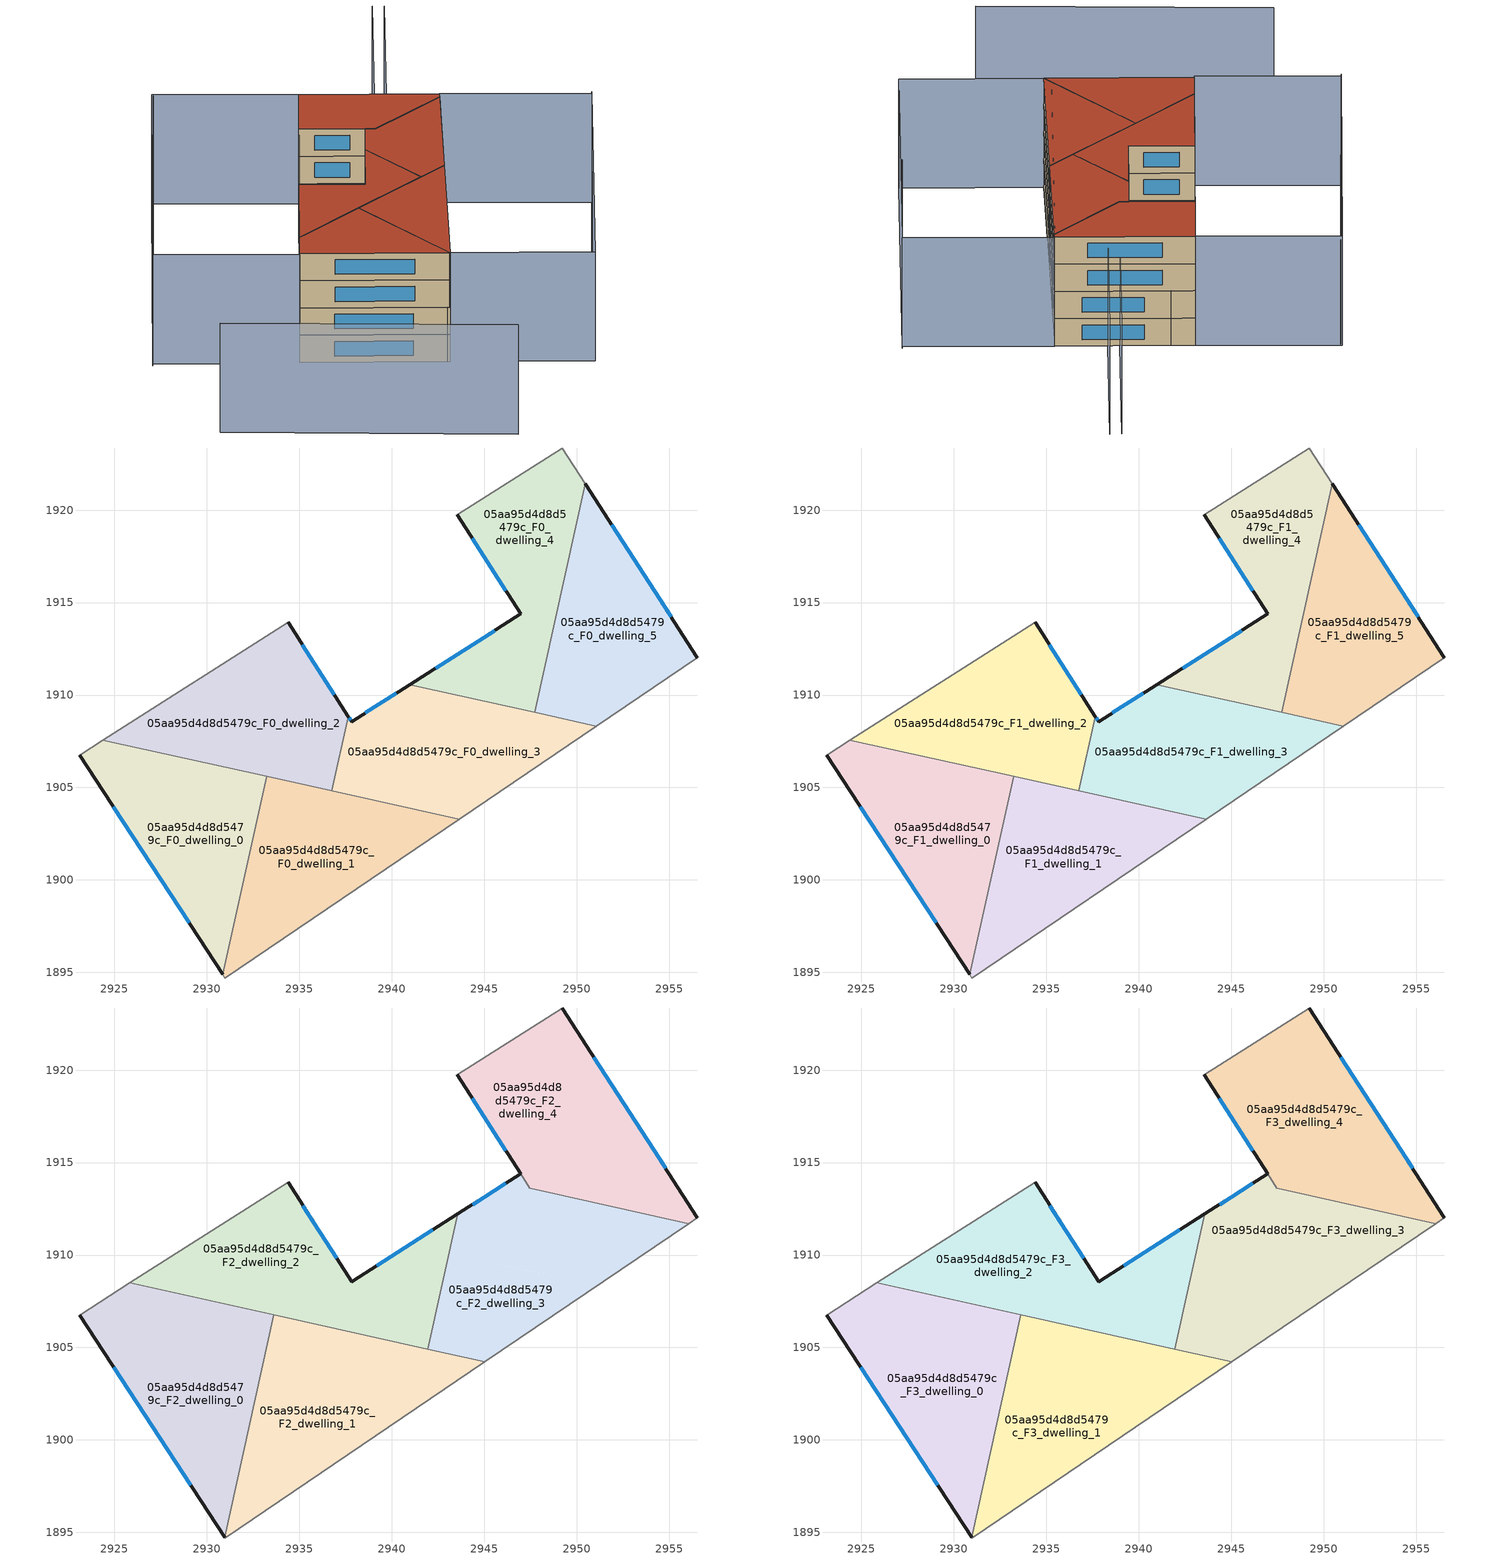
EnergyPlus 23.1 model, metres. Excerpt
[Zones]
05aa95d4d8d5479c_F0_dwelling_0
 floor ground (EU_floor_Construction): 2933.23,1905.6 2930.86,1894.89 2923.12,1906.75 2924.39,1907.56 z0
 wall outside (EU_wall_Construction): 2923.12,1906.75 2930.86,1894.89 z0:3
 wall adiabatic (EU_wall_Construction): 2924.39,1907.56 2923.12,1906.75 z0:3
 wall to 05aa95d4d8d5479c_F0_dwelling_1 (EU_wall_Construction): 2930.86,1894.89 2933.23,1905.6 z0:3
 wall to 05aa95d4d8d5479c_F0_dwelling_2 (EU_wall_Construction): 2933.23,1905.6 2924.39,1907.56 z0:3
 window (EU_Window_Construction): 2924.94,1903.97 2929.04,1897.68 z0.7:2.3
05aa95d4d8d5479c_F0_dwelling_1
 floor ground (EU_floor_Construction): 2943.65,1903.29 2930.99,1894.7 2930.86,1894.89 2933.23,1905.6 z0
 wall adiabatic (EU_wall_Construction): 2930.86,1894.89 2930.99,1894.7 2943.65,1903.29 z0:3
 wall to 05aa95d4d8d5479c_F0_dwelling_3 (EU_wall_Construction): 2943.65,1903.29 2936.77,1904.81 z0:3
 wall to 05aa95d4d8d5479c_F0_dwelling_2 (EU_wall_Construction): 2936.77,1904.81 2933.23,1905.6 z0:3
05aa95d4d8d5479c_F0_dwelling_2
 floor ground (EU_floor_Construction): 2934.4,1913.93 2937.66,1908.82 2936.77,1904.81 2924.39,1907.56 z0
 wall outside (EU_wall_Construction): 2937.66,1908.82 2934.4,1913.93 z0:3
 wall to 05aa95d4d8d5479c_F0_dwelling_3 (EU_wall_Construction): 2936.77,1904.81 2937.66,1908.82 z0:3
 wall adiabatic (EU_wall_Construction): 2934.4,1913.93 2924.39,1907.56 z0:3
 window (EU_Window_Construction): 2936.9,1910.02 2935.17,1912.73 z0.7:2.3
05aa95d4d8d5479c_F0_dwelling_3
 floor ground (EU_floor_Construction): 2951.08,1908.32 2943.65,1903.29 2936.77,1904.81 2937.66,1908.82 2937.83,1908.56 2940.97,1910.56 z0
 wall outside (EU_wall_Construction): 2940.97,1910.56 2937.83,1908.56 2937.66,1908.82 z0:3
 wall adiabatic (EU_wall_Construction): 2943.65,1903.29 2951.08,1908.32 z0:3
 wall to 05aa95d4d8d5479c_F0_dwelling_4 (EU_wall_Construction): 2947.74,1909.06 2940.97,1910.56 z0:3
 wall to 05aa95d4d8d5479c_F0_dwelling_5 (EU_wall_Construction): 2951.08,1908.32 2947.74,1909.06 z0:3
 window (EU_Window_Construction): 2937.79,1908.62 2937.7,1908.76 / 2940.24,1910.09 2938.57,1909.03 z0.7:2.3
05aa95d4d8d5479c_F0_dwelling_4
 floor ground (EU_floor_Construction): 2949.23,1923.36 2950.47,1921.42 2947.74,1909.06 2940.97,1910.56 2946.98,1914.38 2943.55,1919.74 z0
 wall outside (EU_wall_Construction): 2943.55,1919.74 2946.98,1914.38 2940.97,1910.56 z0:3
 wall adiabatic (EU_wall_Construction): 2950.47,1921.42 2949.23,1923.36 2943.55,1919.74 z0:3
 wall to 05aa95d4d8d5479c_F0_dwelling_5 (EU_wall_Construction): 2947.74,1909.06 2950.47,1921.42 z0:3
 window (EU_Window_Construction): 2945.57,1913.49 2942.38,1911.46 / 2944.36,1918.48 2946.17,1915.64 z0.7:2.3
05aa95d4d8d5479c_F0_dwelling_5
 floor ground (EU_floor_Construction): 2950.47,1921.42 2956.54,1912.03 2951.08,1908.32 2947.74,1909.06 z0
 wall outside (EU_wall_Construction): 2956.54,1912.03 2950.47,1921.42 z0:3
 wall adiabatic (EU_wall_Construction): 2951.08,1908.32 2956.54,1912.03 z0:3
 window (EU_Window_Construction): 2955.11,1914.23 2951.9,1919.22 z0.7:2.3
05aa95d4d8d5479c_F1_dwelling_0
 floor to 05aa95d4d8d5479c_F0_dwelling_0 (EU_floor_Construction): 2933.23,1905.6 2930.86,1894.89 2923.12,1906.75 2924.39,1907.56 z3
 wall outside (EU_wall_Construction): 2923.12,1906.75 2930.86,1894.89 z3:6
 wall adiabatic (EU_wall_Construction): 2924.39,1907.56 2923.12,1906.75 z3:6
 wall to 05aa95d4d8d5479c_F1_dwelling_1 (EU_wall_Construction): 2930.86,1894.89 2933.23,1905.6 z3:6
 wall to 05aa95d4d8d5479c_F1_dwelling_2 (EU_wall_Construction): 2933.23,1905.6 2924.39,1907.56 z3:6
 window (EU_Window_Construction): 2924.94,1903.97 2929.04,1897.68 z3.7:5.3
 ceiling adiabatic (EU_roof_Construction): 2930.86,1894.89 2933.23,1905.6 2924.39,1907.56 2923.12,1906.75 z6
05aa95d4d8d5479c_F1_dwelling_1
 floor to 05aa95d4d8d5479c_F0_dwelling_1 (EU_floor_Construction): 2943.65,1903.29 2930.99,1894.7 2930.86,1894.89 2933.23,1905.6 z3
 wall adiabatic (EU_wall_Construction): 2930.86,1894.89 2930.99,1894.7 2943.65,1903.29 z3:6
 wall to 05aa95d4d8d5479c_F1_dwelling_3 (EU_wall_Construction): 2943.65,1903.29 2936.77,1904.81 z3:6
 wall to 05aa95d4d8d5479c_F1_dwelling_2 (EU_wall_Construction): 2936.77,1904.81 2933.23,1905.6 z3:6
05aa95d4d8d5479c_F1_dwelling_2
 floor to 05aa95d4d8d5479c_F0_dwelling_2 (EU_floor_Construction): 2934.4,1913.93 2937.66,1908.82 2936.77,1904.81 2924.39,1907.56 z3
 wall outside (EU_wall_Construction): 2937.66,1908.82 2934.4,1913.93 z3:6
 wall to 05aa95d4d8d5479c_F1_dwelling_3 (EU_wall_Construction): 2936.77,1904.81 2937.66,1908.82 z3:6
 wall adiabatic (EU_wall_Construction): 2934.4,1913.93 2924.39,1907.56 z3:6
 window (EU_Window_Construction): 2936.9,1910.02 2935.17,1912.73 z3.7:5.3
05aa95d4d8d5479c_F1_dwelling_3
 floor to 05aa95d4d8d5479c_F0_dwelling_3 (EU_floor_Construction): 2951.08,1908.32 2943.65,1903.29 2936.77,1904.81 2937.66,1908.82 2937.83,1908.56 2940.97,1910.56 z3
 wall outside (EU_wall_Construction): 2940.97,1910.56 2937.83,1908.56 2937.66,1908.82 z3:6
 wall adiabatic (EU_wall_Construction): 2943.65,1903.29 2951.08,1908.32 z3:6
 wall to 05aa95d4d8d5479c_F1_dwelling_4 (EU_wall_Construction): 2947.74,1909.06 2940.97,1910.56 z3:6
 wall to 05aa95d4d8d5479c_F1_dwelling_5 (EU_wall_Construction): 2951.08,1908.32 2947.74,1909.06 z3:6
 window (EU_Window_Construction): 2937.79,1908.62 2937.7,1908.76 / 2940.24,1910.09 2938.57,1909.03 z3.7:5.3
05aa95d4d8d5479c_F1_dwelling_4
 floor to 05aa95d4d8d5479c_F0_dwelling_4 (EU_floor_Construction): 2949.23,1923.36 2950.47,1921.42 2947.74,1909.06 2940.97,1910.56 2946.98,1914.38 2943.55,1919.74 z3
 wall outside (EU_wall_Construction): 2943.55,1919.74 2946.98,1914.38 2940.97,1910.56 z3:6
 wall adiabatic (EU_wall_Construction): 2950.47,1921.42 2949.23,1923.36 2943.55,1919.74 z3:6
 wall to 05aa95d4d8d5479c_F1_dwelling_5 (EU_wall_Construction): 2947.74,1909.06 2950.47,1921.42 z3:6
 window (EU_Window_Construction): 2945.57,1913.49 2942.38,1911.46 / 2944.36,1918.48 2946.17,1915.64 z3.7:5.3
05aa95d4d8d5479c_F1_dwelling_5
 floor to 05aa95d4d8d5479c_F0_dwelling_5 (EU_floor_Construction): 2950.47,1921.42 2956.54,1912.03 2951.08,1908.32 2947.74,1909.06 z3
 wall outside (EU_wall_Construction): 2956.54,1912.03 2950.47,1921.42 z3:6
 wall adiabatic (EU_wall_Construction): 2951.08,1908.32 2956.54,1912.03 z3:6
 window (EU_Window_Construction): 2955.11,1914.23 2951.9,1919.22 z3.7:5.3
05aa95d4d8d5479c_F2_dwelling_0
 floor to 05aa95d4d8d5479c_F1_dwelling_1 (EU_floor_Construction): 2933.37,1905.57 2930.97,1894.73 2930.86,1894.89 2933.23,1905.6 z6
 floor to 05aa95d4d8d5479c_F1_dwelling_2 (EU_floor_Construction): 2933.64,1906.76 2933.37,1905.57 2924.39,1907.56 2925.85,1908.49 z6
 floor adiabatic (EU_floor_Construction): 2933.23,1905.6 2930.86,1894.89 2923.12,1906.75 2924.39,1907.56 z6
 wall outside (EU_wall_Construction): 2923.12,1906.75 2930.97,1894.72 z6:9
 wall adiabatic (EU_wall_Construction): 2925.85,1908.49 2923.12,1906.75 z6:9
 wall to 05aa95d4d8d5479c_F2_dwelling_1 (EU_wall_Construction): 2930.97,1894.72 2933.64,1906.76 z6:9
 wall to 05aa95d4d8d5479c_F2_dwelling_2 (EU_wall_Construction): 2933.64,1906.76 2925.85,1908.49 z6:9
 window (EU_Window_Construction): 2924.97,1903.93 2929.13,1897.55 z6.7:8.3
05aa95d4d8d5479c_F2_dwelling_1
 floor to 05aa95d4d8d5479c_F1_dwelling_1 (EU_floor_Construction): 2943.65,1903.29 2930.99,1894.7 2930.97,1894.73 2933.37,1905.57 z6
 floor to 05aa95d4d8d5479c_F1_dwelling_3 (EU_floor_Construction): 2945.05,1904.23 2943.65,1903.29 2936.77,1904.81 2937.04,1906.01 z6
 floor to 05aa95d4d8d5479c_F1_dwelling_2 (EU_floor_Construction): 2937.04,1906.01 2936.77,1904.81 2933.37,1905.57 2933.64,1906.76 z6
 wall adiabatic (EU_wall_Construction): 2930.97,1894.72 2930.99,1894.7 2945.05,1904.23 z6:9
 wall to 05aa95d4d8d5479c_F2_dwelling_3 (EU_wall_Construction): 2945.05,1904.23 2941.97,1904.92 z6:9
 wall to 05aa95d4d8d5479c_F2_dwelling_2 (EU_wall_Construction): 2941.96,1904.92 2933.64,1906.76 z6:9
05aa95d4d8d5479c_F2_dwelling_2
 floor to 05aa95d4d8d5479c_F1_dwelling_2 (EU_floor_Construction): 2934.4,1913.93 2937.66,1908.82 2937.04,1906.01 2925.85,1908.49 z6
 floor to 05aa95d4d8d5479c_F1_dwelling_4 (EU_floor_Construction): 2943.59,1912.22 2943.11,1910.09 2940.97,1910.56 z6
 floor to 05aa95d4d8d5479c_F1_dwelling_3 (EU_floor_Construction): 2943.11,1910.09 2941.97,1904.92 2937.04,1906.01 2937.66,1908.82 2937.83,1908.56 2940.97,1910.56 z6
 wall outside (EU_wall_Construction): 2943.59,1912.22 2937.83,1908.56 2934.4,1913.93 z6:9
 wall to 05aa95d4d8d5479c_F2_dwelling_3 (EU_wall_Construction): 2941.97,1904.92 2943.59,1912.22 z6:9
 wall adiabatic (EU_wall_Construction): 2934.4,1913.93 2925.85,1908.49 z6:9
 window (EU_Window_Construction): 2937.03,1909.82 2935.2,1912.67 / 2942.23,1911.36 2939.18,1909.42 z6.7:8.3
05aa95d4d8d5479c_F2_dwelling_3
 floor to 05aa95d4d8d5479c_F1_dwelling_3 (EU_floor_Construction): 2951.08,1908.32 2945.05,1904.23 2941.97,1904.92 2943.11,1910.09 z6
 floor to 05aa95d4d8d5479c_F1_dwelling_5 (EU_floor_Construction): 2956.06,1911.7 2951.08,1908.32 2947.74,1909.06 2948.68,1913.34 z6
 floor to 05aa95d4d8d5479c_F1_dwelling_4 (EU_floor_Construction): 2948.68,1913.34 2947.74,1909.06 2943.11,1910.09 2943.59,1912.22 2946.98,1914.38 2947.48,1913.6 z6
 wall outside (EU_wall_Construction): 2946.98,1914.38 2943.59,1912.22 z6:9
 wall adiabatic (EU_wall_Construction): 2945.05,1904.23 2956.06,1911.7 z6:9
 wall to 05aa95d4d8d5479c_F2_dwelling_4 (EU_wall_Construction): 2956.06,1911.7 2947.48,1913.6 2946.98,1914.38 z6:9
 window (EU_Window_Construction): 2946.18,1913.88 2944.38,1912.73 z6.7:8.3
05aa95d4d8d5479c_F2_dwelling_4
 floor to 05aa95d4d8d5479c_F1_dwelling_4 (EU_floor_Construction): 2949.23,1923.36 2950.47,1921.42 2948.68,1913.34 2947.48,1913.6 2943.55,1919.74 z6
 floor to 05aa95d4d8d5479c_F1_dwelling_5 (EU_floor_Construction): 2950.47,1921.42 2956.54,1912.03 2956.06,1911.7 2948.68,1913.34 z6
 wall outside (EU_wall_Construction): 2956.54,1912.03 2949.23,1923.36 / 2943.55,1919.74 2946.98,1914.39 z6:9
 wall adiabatic (EU_wall_Construction): 2949.23,1923.36 2943.55,1919.74 / 2956.06,1911.7 2956.54,1912.03 z6:9
 window (EU_Window_Construction): 2954.82,1914.69 2950.94,1920.7 / 2944.36,1918.48 2946.17,1915.64 z6.7:8.3
05aa95d4d8d5479c_F3_dwelling_0
 floor to 05aa95d4d8d5479c_F2_dwelling_0 (EU_floor_Construction): 2933.64,1906.76 2930.97,1894.72 2923.12,1906.75 2925.85,1908.49 z9
 wall outside (EU_wall_Construction): 2923.12,1906.75 2930.97,1894.72 z9:12
 wall adiabatic (EU_wall_Construction): 2925.85,1908.49 2923.12,1906.75 z9:12
 wall to 05aa95d4d8d5479c_F3_dwelling_1 (EU_wall_Construction): 2930.97,1894.72 2933.64,1906.76 z9:12
 wall to 05aa95d4d8d5479c_F3_dwelling_2 (EU_wall_Construction): 2933.64,1906.76 2925.85,1908.49 z9:12
 window (EU_Window_Construction): 2924.97,1903.93 2929.13,1897.55 z9.7:11.3
 roof outside (EU_roof_Construction): 2930.97,1894.72 2933.64,1906.76 2925.85,1908.49 2923.12,1906.75 z12
05aa95d4d8d5479c_F3_dwelling_1
 floor to 05aa95d4d8d5479c_F2_dwelling_1 (EU_floor_Construction): 2945.05,1904.23 2930.99,1894.7 2930.97,1894.72 2933.64,1906.76 z9
 wall adiabatic (EU_wall_Construction): 2930.97,1894.72 2930.99,1894.7 2945.05,1904.23 z9:12
 wall to 05aa95d4d8d5479c_F3_dwelling_3 (EU_wall_Construction): 2945.05,1904.23 2941.97,1904.92 z9:12
 wall to 05aa95d4d8d5479c_F3_dwelling_2 (EU_wall_Construction): 2941.96,1904.92 2933.64,1906.76 z9:12
 roof outside (EU_roof_Construction): 2945.05,1904.23 2933.64,1906.76 2930.97,1894.72 2930.99,1894.7 z12
05aa95d4d8d5479c_F3_dwelling_2
 floor to 05aa95d4d8d5479c_F2_dwelling_2 (EU_floor_Construction): 2943.59,1912.22 2941.97,1904.92 2925.85,1908.49 2934.4,1913.93 2937.83,1908.56 z9
 wall outside (EU_wall_Construction): 2943.59,1912.22 2937.83,1908.56 2934.4,1913.93 z9:12
 wall to 05aa95d4d8d5479c_F3_dwelling_3 (EU_wall_Construction): 2941.97,1904.92 2943.59,1912.22 z9:12
 wall adiabatic (EU_wall_Construction): 2934.4,1913.93 2925.85,1908.49 z9:12
 window (EU_Window_Construction): 2937.03,1909.82 2935.2,1912.67 / 2942.23,1911.36 2939.18,1909.42 z9.7:11.3
 roof outside (EU_roof_Construction): 2941.97,1904.92 2943.59,1912.22 2937.83,1908.56 2934.4,1913.93 2925.85,1908.49 z12
05aa95d4d8d5479c_F3_dwelling_3
 floor to 05aa95d4d8d5479c_F2_dwelling_3 (EU_floor_Construction): 2956.06,1911.7 2945.05,1904.23 2941.97,1904.92 2943.59,1912.22 2946.98,1914.38 2947.48,1913.6 z9
 wall outside (EU_wall_Construction): 2946.98,1914.38 2943.59,1912.22 z9:12
 wall adiabatic (EU_wall_Construction): 2945.05,1904.23 2956.06,1911.7 z9:12
 wall to 05aa95d4d8d5479c_F3_dwelling_4 (EU_wall_Construction): 2956.06,1911.7 2947.48,1913.6 2946.98,1914.38 z9:12
 window (EU_Window_Construction): 2946.18,1913.88 2944.38,1912.73 z9.7:11.3
 roof outside (EU_roof_Construction): 2956.06,1911.7 2947.48,1913.6 2946.98,1914.38 2943.59,1912.22 2941.97,1904.92 2945.05,1904.23 z12
05aa95d4d8d5479c_F3_dwelling_4
 floor to 05aa95d4d8d5479c_F2_dwelling_4 (EU_floor_Construction): 2949.23,1923.36 2956.54,1912.03 2956.06,1911.7 2947.48,1913.6 2943.55,1919.74 z9
 wall outside (EU_wall_Construction): 2956.54,1912.03 2949.23,1923.36 / 2943.55,1919.74 2946.98,1914.39 z9:12
 wall adiabatic (EU_wall_Construction): 2949.23,1923.36 2943.55,1919.74 / 2956.06,1911.7 2956.54,1912.03 z9:12
 window (EU_Window_Construction): 2954.82,1914.69 2950.94,1920.7 / 2944.36,1918.48 2946.17,1915.64 z9.7:11.3
 roof outside (EU_roof_Construction): 2956.54,1912.03 2949.23,1923.36 2943.55,1919.74 2947.48,1913.6 2956.06,1911.7 z12
shading: 2938.42,1883.3 2964.64,1899.86 / 2907.57,1906 2922.54,1881.66 / 2953.15,1917.28 2967.56,1926.58 / 2941.59,1935 2915.15,1918.39 / 2968.2,1925.58 2953.77,1916.28 / 2956.54,1912.03 2964.46,1899.74 / 2964.46,1899.74 2938.53,1883.01 / 2938.53,1883.01 2930.6,1895.29 / 2930.6,1895.29 2956.54,1912.03 / 2949.23,1923.35 2922.98,1906.66 / 2922.98,1906.66 2915.42,1918.55 / 2915.42,1918.55 2941.68,1935.24 / 2941.68,1935.24 2949.23,1923.35 z0:12
[Building]
EU S2 Campaign: North Axis=0; Terrain=City; Solar Distribution=FullExterior
[Site:Location]
Budapest.Ferenc.Liszt.Intl.AP: Latitude=47.437; Longitude=19.256; Time Zone=1; Elevation=185
[SizingPeriod:WeatherFileDays]
AnnualSizingPeriod: Begin Month=1; Begin Day of Month=1; End Month=12; End Day of Month=31; Day of Week for Start Day=Monday; Use Weather File Daylight Saving Period=No; Use Weather File Rain and Snow Indicators=No
[MATERIAL]
EU_InternalMass_Material: Roughness=MediumRough; Thickness=0.1; Conductivity=1; Density=1800; Specific Heat=900; Thermal Absorptance=0.9; Solar Absorptance=0.7; Visible Absorptance=0.7
[MATERIAL:NOMASS] Roughness=MediumRough; Thermal Absorptance=0.9; Solar Absorptance=0.7; Visible Absorptance=0.7
Name | Thermal Resistance
EU_wall_NoMass | 0.832559
EU_roof_NoMass | 1.39638
EU_floor_NoMass | 0.872794
[WINDOWMATERIAL:SIMPLEGLAZINGSYSTEM]
EU_Window_SimpleGlazing: UFactor=2.79869; Solar Heat Gain Coefficient=0.75; Visible Transmittance=0.75
[CONSTRUCTION]
EU_wall_Construction: EU_wall_NoMass
EU_roof_Construction: EU_roof_NoMass
EU_floor_Construction: EU_floor_NoMass
EU_Window_Construction: EU_Window_SimpleGlazing
EU_InternalMass_Construction: EU_InternalMass_Material
[ZONE] Type=1; Multiplier=1; Ceiling Height=autocalculate; Floor Area=autocalculate; Part of Total Floor Area=Yes
Name | Volume
05aa95d4d8d5479c_F0_dwelling_0; 05aa95d4d8d5479c_F1_dwelling_0 | 180.861
05aa95d4d8d5479c_F2_dwelling_0; 05aa95d4d8d5479c_F3_dwelling_0 | 217.025
05aa95d4d8d5479c_F0_dwelling_1; 05aa95d4d8d5479c_F1_dwelling_1 | 180.876
05aa95d4d8d5479c_F2_dwelling_1; 05aa95d4d8d5479c_F3_dwelling_1 | 217.029
05aa95d4d8d5479c_F0_dwelling_2; 05aa95d4d8d5479c_F1_dwelling_2 | 186.057
05aa95d4d8d5479c_F2_dwelling_2; 05aa95d4d8d5479c_F3_dwelling_2 | 217.022
05aa95d4d8d5479c_F0_dwelling_3; 05aa95d4d8d5479c_F1_dwelling_3 | 186.049
05aa95d4d8d5479c_F2_dwelling_3; 05aa95d4d8d5479c_F3_dwelling_3 | 218.269
05aa95d4d8d5479c_F0_dwelling_4; 05aa95d4d8d5479c_F1_dwelling_4 | 175.665
05aa95d4d8d5479c_F2_dwelling_4; 05aa95d4d8d5479c_F3_dwelling_4 | 215.703
05aa95d4d8d5479c_F0_dwelling_5; 05aa95d4d8d5479c_F1_dwelling_5 | 175.612
[INTERNALMASS] Construction=EU_InternalMass_Construction
Name | Zone or ZoneList | Surface Area
05aa95d4d8d5479c_F0_dwelling_0_EU_InternalMass | 05aa95d4d8d5479c_F0_dwelling_0 | 60.2856
05aa95d4d8d5479c_F0_dwelling_1_EU_InternalMass | 05aa95d4d8d5479c_F0_dwelling_1 | 60.2921
05aa95d4d8d5479c_F0_dwelling_2_EU_InternalMass | 05aa95d4d8d5479c_F0_dwelling_2 | 62.0185
05aa95d4d8d5479c_F0_dwelling_3_EU_InternalMass | 05aa95d4d8d5479c_F0_dwelling_3 | 62.0174
05aa95d4d8d5479c_F0_dwelling_4_EU_InternalMass | 05aa95d4d8d5479c_F0_dwelling_4 | 58.5539
05aa95d4d8d5479c_F0_dwelling_5_EU_InternalMass | 05aa95d4d8d5479c_F0_dwelling_5 | 58.5354
05aa95d4d8d5479c_F1_dwelling_0_EU_InternalMass | 05aa95d4d8d5479c_F1_dwelling_0 | 60.2856
05aa95d4d8d5479c_F1_dwelling_1_EU_InternalMass | 05aa95d4d8d5479c_F1_dwelling_1 | 60.2921
05aa95d4d8d5479c_F1_dwelling_2_EU_InternalMass | 05aa95d4d8d5479c_F1_dwelling_2 | 62.0185
05aa95d4d8d5479c_F1_dwelling_3_EU_InternalMass | 05aa95d4d8d5479c_F1_dwelling_3 | 62.0174
05aa95d4d8d5479c_F1_dwelling_4_EU_InternalMass | 05aa95d4d8d5479c_F1_dwelling_4 | 58.5539
05aa95d4d8d5479c_F1_dwelling_5_EU_InternalMass | 05aa95d4d8d5479c_F1_dwelling_5 | 58.5354
05aa95d4d8d5479c_F2_dwelling_0_EU_InternalMass | 05aa95d4d8d5479c_F2_dwelling_0 | 72.3367
05aa95d4d8d5479c_F2_dwelling_1_EU_InternalMass | 05aa95d4d8d5479c_F2_dwelling_1 | 72.3454
05aa95d4d8d5479c_F2_dwelling_2_EU_InternalMass | 05aa95d4d8d5479c_F2_dwelling_2 | 72.3425
05aa95d4d8d5479c_F2_dwelling_3_EU_InternalMass | 05aa95d4d8d5479c_F2_dwelling_3 | 72.7567
05aa95d4d8d5479c_F2_dwelling_4_EU_InternalMass | 05aa95d4d8d5479c_F2_dwelling_4 | 71.9162
05aa95d4d8d5479c_F3_dwelling_0_EU_InternalMass | 05aa95d4d8d5479c_F3_dwelling_0 | 72.3367
05aa95d4d8d5479c_F3_dwelling_1_EU_InternalMass | 05aa95d4d8d5479c_F3_dwelling_1 | 72.3454
05aa95d4d8d5479c_F3_dwelling_2_EU_InternalMass | 05aa95d4d8d5479c_F3_dwelling_2 | 72.3425
05aa95d4d8d5479c_F3_dwelling_3_EU_InternalMass | 05aa95d4d8d5479c_F3_dwelling_3 | 72.7567
05aa95d4d8d5479c_F3_dwelling_4_EU_InternalMass | 05aa95d4d8d5479c_F3_dwelling_4 | 71.9162
[OTHEREQUIPMENT] Fuel Type=Electricity; Design Level Calculation Method=Watts/Area; Power per Zone Floor Area=1; Fraction Latent=0; Fraction Radiant=0; Fraction Lost=0; Carbon Dioxide Generation Rate=0; EndUse Subcategory=EU_Step8_InternalGains
Name | Zone or ZoneList or Space or SpaceList | Schedule
EU_Step8_InternalGain_05aa95d4d8d5479c_F0_dwelling_0_f000 | 05aa95d4d8d5479c_F0_dwelling_0 | EU_Step8_GainSchedule_05aa95d4d8d5479c_F0_dwelling_0_f000
EU_Step8_InternalGain_05aa95d4d8d5479c_F0_dwelling_1_f000 | 05aa95d4d8d5479c_F0_dwelling_1 | EU_Step8_GainSchedule_05aa95d4d8d5479c_F0_dwelling_1_f000
EU_Step8_InternalGain_05aa95d4d8d5479c_F0_dwelling_2_f000 | 05aa95d4d8d5479c_F0_dwelling_2 | EU_Step8_GainSchedule_05aa95d4d8d5479c_F0_dwelling_2_f000
EU_Step8_InternalGain_05aa95d4d8d5479c_F0_dwelling_3_f000 | 05aa95d4d8d5479c_F0_dwelling_3 | EU_Step8_GainSchedule_05aa95d4d8d5479c_F0_dwelling_3_f000
EU_Step8_InternalGain_05aa95d4d8d5479c_F0_dwelling_4_f000 | 05aa95d4d8d5479c_F0_dwelling_4 | EU_Step8_GainSchedule_05aa95d4d8d5479c_F0_dwelling_4_f000
EU_Step8_InternalGain_05aa95d4d8d5479c_F0_dwelling_5_f000 | 05aa95d4d8d5479c_F0_dwelling_5 | EU_Step8_GainSchedule_05aa95d4d8d5479c_F0_dwelling_5_f000
EU_Step8_InternalGain_05aa95d4d8d5479c_F1_dwelling_0_f000 | 05aa95d4d8d5479c_F1_dwelling_0 | EU_Step8_GainSchedule_05aa95d4d8d5479c_F1_dwelling_0_f000
EU_Step8_InternalGain_05aa95d4d8d5479c_F1_dwelling_1_f000 | 05aa95d4d8d5479c_F1_dwelling_1 | EU_Step8_GainSchedule_05aa95d4d8d5479c_F1_dwelling_1_f000
EU_Step8_InternalGain_05aa95d4d8d5479c_F1_dwelling_2_f000 | 05aa95d4d8d5479c_F1_dwelling_2 | EU_Step8_GainSchedule_05aa95d4d8d5479c_F1_dwelling_2_f000
EU_Step8_InternalGain_05aa95d4d8d5479c_F1_dwelling_3_f000 | 05aa95d4d8d5479c_F1_dwelling_3 | EU_Step8_GainSchedule_05aa95d4d8d5479c_F1_dwelling_3_f000
EU_Step8_InternalGain_05aa95d4d8d5479c_F1_dwelling_4_f000 | 05aa95d4d8d5479c_F1_dwelling_4 | EU_Step8_GainSchedule_05aa95d4d8d5479c_F1_dwelling_4_f000
EU_Step8_InternalGain_05aa95d4d8d5479c_F1_dwelling_5_f000 | 05aa95d4d8d5479c_F1_dwelling_5 | EU_Step8_GainSchedule_05aa95d4d8d5479c_F1_dwelling_5_f000
EU_Step8_InternalGain_05aa95d4d8d5479c_F2_dwelling_0_f000 | 05aa95d4d8d5479c_F2_dwelling_0 | EU_Step8_GainSchedule_05aa95d4d8d5479c_F2_dwelling_0_f000
EU_Step8_InternalGain_05aa95d4d8d5479c_F2_dwelling_1_f000 | 05aa95d4d8d5479c_F2_dwelling_1 | EU_Step8_GainSchedule_05aa95d4d8d5479c_F2_dwelling_1_f000
EU_Step8_InternalGain_05aa95d4d8d5479c_F2_dwelling_2_f000 | 05aa95d4d8d5479c_F2_dwelling_2 | EU_Step8_GainSchedule_05aa95d4d8d5479c_F2_dwelling_2_f000
EU_Step8_InternalGain_05aa95d4d8d5479c_F2_dwelling_3_f000 | 05aa95d4d8d5479c_F2_dwelling_3 | EU_Step8_GainSchedule_05aa95d4d8d5479c_F2_dwelling_3_f000
EU_Step8_InternalGain_05aa95d4d8d5479c_F2_dwelling_4_f000 | 05aa95d4d8d5479c_F2_dwelling_4 | EU_Step8_GainSchedule_05aa95d4d8d5479c_F2_dwelling_4_f000
EU_Step8_InternalGain_05aa95d4d8d5479c_F3_dwelling_0_f000 | 05aa95d4d8d5479c_F3_dwelling_0 | EU_Step8_GainSchedule_05aa95d4d8d5479c_F3_dwelling_0_f000
EU_Step8_InternalGain_05aa95d4d8d5479c_F3_dwelling_1_f000 | 05aa95d4d8d5479c_F3_dwelling_1 | EU_Step8_GainSchedule_05aa95d4d8d5479c_F3_dwelling_1_f000
EU_Step8_InternalGain_05aa95d4d8d5479c_F3_dwelling_2_f000 | 05aa95d4d8d5479c_F3_dwelling_2 | EU_Step8_GainSchedule_05aa95d4d8d5479c_F3_dwelling_2_f000
EU_Step8_InternalGain_05aa95d4d8d5479c_F3_dwelling_3_f000 | 05aa95d4d8d5479c_F3_dwelling_3 | EU_Step8_GainSchedule_05aa95d4d8d5479c_F3_dwelling_3_f000
EU_Step8_InternalGain_05aa95d4d8d5479c_F3_dwelling_4_f000 | 05aa95d4d8d5479c_F3_dwelling_4 | EU_Step8_GainSchedule_05aa95d4d8d5479c_F3_dwelling_4_f000
[ZONEVENTILATION:DESIGNFLOWRATE] Schedule=EU_AlwaysOn; Design Flow Rate Calculation Method=AirChanges/Hour; Air Changes per Hour=0.475469; Ventilation Type=Natural; Fan Pressure Rise=0; Fan Total Efficiency=1; Constant Term Coefficient=1; Temperature Term Coefficient=0; Velocity Term Coefficient=0; Velocity Squared Term Coefficient=0; Minimum Indoor Temperature=-100; Maximum Indoor Temperature=100; Delta Temperature=-100; Minimum Outdoor Temperature=-100; Maximum Outdoor Temperature=100; Maximum Wind Speed=40
Name | Zone or ZoneList or Space or SpaceList
EU_ConstantAir_05aa95d4d8d5479c_F0_dwelling_0 | 05aa95d4d8d5479c_F0_dwelling_0
EU_ConstantAir_05aa95d4d8d5479c_F0_dwelling_1 | 05aa95d4d8d5479c_F0_dwelling_1
EU_ConstantAir_05aa95d4d8d5479c_F0_dwelling_2 | 05aa95d4d8d5479c_F0_dwelling_2
EU_ConstantAir_05aa95d4d8d5479c_F0_dwelling_3 | 05aa95d4d8d5479c_F0_dwelling_3
EU_ConstantAir_05aa95d4d8d5479c_F0_dwelling_4 | 05aa95d4d8d5479c_F0_dwelling_4
EU_ConstantAir_05aa95d4d8d5479c_F0_dwelling_5 | 05aa95d4d8d5479c_F0_dwelling_5
EU_ConstantAir_05aa95d4d8d5479c_F1_dwelling_0 | 05aa95d4d8d5479c_F1_dwelling_0
EU_ConstantAir_05aa95d4d8d5479c_F1_dwelling_1 | 05aa95d4d8d5479c_F1_dwelling_1
EU_ConstantAir_05aa95d4d8d5479c_F1_dwelling_2 | 05aa95d4d8d5479c_F1_dwelling_2
EU_ConstantAir_05aa95d4d8d5479c_F1_dwelling_3 | 05aa95d4d8d5479c_F1_dwelling_3
EU_ConstantAir_05aa95d4d8d5479c_F1_dwelling_4 | 05aa95d4d8d5479c_F1_dwelling_4
EU_ConstantAir_05aa95d4d8d5479c_F1_dwelling_5 | 05aa95d4d8d5479c_F1_dwelling_5
EU_ConstantAir_05aa95d4d8d5479c_F2_dwelling_0 | 05aa95d4d8d5479c_F2_dwelling_0
EU_ConstantAir_05aa95d4d8d5479c_F2_dwelling_1 | 05aa95d4d8d5479c_F2_dwelling_1
EU_ConstantAir_05aa95d4d8d5479c_F2_dwelling_2 | 05aa95d4d8d5479c_F2_dwelling_2
EU_ConstantAir_05aa95d4d8d5479c_F2_dwelling_3 | 05aa95d4d8d5479c_F2_dwelling_3
EU_ConstantAir_05aa95d4d8d5479c_F2_dwelling_4 | 05aa95d4d8d5479c_F2_dwelling_4
EU_ConstantAir_05aa95d4d8d5479c_F3_dwelling_0 | 05aa95d4d8d5479c_F3_dwelling_0
EU_ConstantAir_05aa95d4d8d5479c_F3_dwelling_1 | 05aa95d4d8d5479c_F3_dwelling_1
EU_ConstantAir_05aa95d4d8d5479c_F3_dwelling_2 | 05aa95d4d8d5479c_F3_dwelling_2
EU_ConstantAir_05aa95d4d8d5479c_F3_dwelling_3 | 05aa95d4d8d5479c_F3_dwelling_3
EU_ConstantAir_05aa95d4d8d5479c_F3_dwelling_4 | 05aa95d4d8d5479c_F3_dwelling_4
[HVACTEMPLATE:THERMOSTAT] Constant Heating Setpoint=20; Constant Cooling Setpoint=50
EU_HeatOnly_05aa95d4d8d5479c_F0_dwelling_0; EU_HeatOnly_05aa95d4d8d5479c_F0_dwelling_1; EU_HeatOnly_05aa95d4d8d5479c_F0_dwelling_2; EU_HeatOnly_05aa95d4d8d5479c_F0_dwelling_3; EU_HeatOnly_05aa95d4d8d5479c_F0_dwelling_4; EU_HeatOnly_05aa95d4d8d5479c_F0_dwelling_5; EU_HeatOnly_05aa95d4d8d5479c_F1_dwelling_0; EU_HeatOnly_05aa95d4d8d5479c_F1_dwelling_1; EU_HeatOnly_05aa95d4d8d5479c_F1_dwelling_2; EU_HeatOnly_05aa95d4d8d5479c_F1_dwelling_3; EU_HeatOnly_05aa95d4d8d5479c_F1_dwelling_4; EU_HeatOnly_05aa95d4d8d5479c_F1_dwelling_5; EU_HeatOnly_05aa95d4d8d5479c_F2_dwelling_0; EU_HeatOnly_05aa95d4d8d5479c_F2_dwelling_1; EU_HeatOnly_05aa95d4d8d5479c_F2_dwelling_2; EU_HeatOnly_05aa95d4d8d5479c_F2_dwelling_3; EU_HeatOnly_05aa95d4d8d5479c_F2_dwelling_4; EU_HeatOnly_05aa95d4d8d5479c_F3_dwelling_0; EU_HeatOnly_05aa95d4d8d5479c_F3_dwelling_1; EU_HeatOnly_05aa95d4d8d5479c_F3_dwelling_2; EU_HeatOnly_05aa95d4d8d5479c_F3_dwelling_3; EU_HeatOnly_05aa95d4d8d5479c_F3_dwelling_4
[HVACTEMPLATE:ZONE:IDEALLOADSAIRSYSTEM] System Availability Schedule=EU_AlwaysOn; Maximum Heating Supply Air Temperature=50; Minimum Cooling Supply Air Temperature=13; Maximum Heating Supply Air Humidity Ratio=0.0156; Minimum Cooling Supply Air Humidity Ratio=0.0077; Heating Limit=NoLimit; Cooling Limit=NoLimit; Heating Availability Schedule=EU_AlwaysOn; Cooling Availability Schedule=EU_CoolingOff; Dehumidification Control Type=ConstantSensibleHeatRatio; Cooling Sensible Heat Ratio=0.7; Dehumidification Setpoint=60; Humidification Control Type=None; Humidification Setpoint=30; Outdoor Air Method=None; Outdoor Air Flow Rate per Person=0.00944; Outdoor Air Flow Rate per Zone Floor Area=0; Outdoor Air Flow Rate per Zone=0; Demand Controlled Ventilation Type=None; Outdoor Air Economizer Type=NoEconomizer; Heat Recovery Type=None; Sensible Heat Recovery Effectiveness=0.7; Latent Heat Recovery Effectiveness=0.65
Name | Template Thermostat
05aa95d4d8d5479c_F0_dwelling_0 | EU_HeatOnly_05aa95d4d8d5479c_F0_dwelling_0
05aa95d4d8d5479c_F0_dwelling_1 | EU_HeatOnly_05aa95d4d8d5479c_F0_dwelling_1
05aa95d4d8d5479c_F0_dwelling_2 | EU_HeatOnly_05aa95d4d8d5479c_F0_dwelling_2
05aa95d4d8d5479c_F0_dwelling_3 | EU_HeatOnly_05aa95d4d8d5479c_F0_dwelling_3
05aa95d4d8d5479c_F0_dwelling_4 | EU_HeatOnly_05aa95d4d8d5479c_F0_dwelling_4
05aa95d4d8d5479c_F0_dwelling_5 | EU_HeatOnly_05aa95d4d8d5479c_F0_dwelling_5
05aa95d4d8d5479c_F1_dwelling_0 | EU_HeatOnly_05aa95d4d8d5479c_F1_dwelling_0
05aa95d4d8d5479c_F1_dwelling_1 | EU_HeatOnly_05aa95d4d8d5479c_F1_dwelling_1
05aa95d4d8d5479c_F1_dwelling_2 | EU_HeatOnly_05aa95d4d8d5479c_F1_dwelling_2
05aa95d4d8d5479c_F1_dwelling_3 | EU_HeatOnly_05aa95d4d8d5479c_F1_dwelling_3
05aa95d4d8d5479c_F1_dwelling_4 | EU_HeatOnly_05aa95d4d8d5479c_F1_dwelling_4
05aa95d4d8d5479c_F1_dwelling_5 | EU_HeatOnly_05aa95d4d8d5479c_F1_dwelling_5
05aa95d4d8d5479c_F2_dwelling_0 | EU_HeatOnly_05aa95d4d8d5479c_F2_dwelling_0
05aa95d4d8d5479c_F2_dwelling_1 | EU_HeatOnly_05aa95d4d8d5479c_F2_dwelling_1
05aa95d4d8d5479c_F2_dwelling_2 | EU_HeatOnly_05aa95d4d8d5479c_F2_dwelling_2
05aa95d4d8d5479c_F2_dwelling_3 | EU_HeatOnly_05aa95d4d8d5479c_F2_dwelling_3
05aa95d4d8d5479c_F2_dwelling_4 | EU_HeatOnly_05aa95d4d8d5479c_F2_dwelling_4
05aa95d4d8d5479c_F3_dwelling_0 | EU_HeatOnly_05aa95d4d8d5479c_F3_dwelling_0
05aa95d4d8d5479c_F3_dwelling_1 | EU_HeatOnly_05aa95d4d8d5479c_F3_dwelling_1
05aa95d4d8d5479c_F3_dwelling_2 | EU_HeatOnly_05aa95d4d8d5479c_F3_dwelling_2
05aa95d4d8d5479c_F3_dwelling_3 | EU_HeatOnly_05aa95d4d8d5479c_F3_dwelling_3
05aa95d4d8d5479c_F3_dwelling_4 | EU_HeatOnly_05aa95d4d8d5479c_F3_dwelling_4
[SIZING:ZONE] Zone Cooling Design Supply Air Temperature Input Method=SupplyAirTemperature; Zone Cooling Design Supply Air Temperature=13; Zone Heating Design Supply Air Temperature Input Method=SupplyAirTemperature; Zone Heating Design Supply Air Temperature=50; Zone Cooling Design Supply Air Humidity Ratio=0.008; Zone Heating Design Supply Air Humidity Ratio=0.008; Cooling Design Air Flow Method=DesignDay; Cooling Design Air Flow Rate=0; Cooling Minimum Air Flow per Zone Floor Area=0.000762; Cooling Minimum Air Flow=0; Cooling Minimum Air Flow Fraction=0.2; Heating Design Air Flow Method=DesignDay; Heating Design Air Flow Rate=0; Heating Maximum Air Flow per Zone Floor Area=0.002032; Heating Maximum Air Flow=0.141576; Heating Maximum Air Flow Fraction=0.3; Account for Dedicated Outdoor Air System=No; Dedicated Outdoor Air System Control Strategy=NeutralSupplyAir; Dedicated Outdoor Air Low Setpoint Temperature for Design=autosize; Dedicated Outdoor Air High Setpoint Temperature for Design=autosize; Zone Load Sizing Method=Sensible Load Only No Latent Load; Zone Latent Cooling Design Supply Air Humidity Ratio Input Method=HumidityRatioDifference; Zone Cooling Design Supply Air Humidity Ratio Difference=0.005; Zone Latent Heating Design Supply Air Humidity Ratio Input Method=HumidityRatioDifference; Zone Humidification Design Supply Air Humidity Ratio Difference=0.005
05aa95d4d8d5479c_F0_dwelling_0; 05aa95d4d8d5479c_F0_dwelling_1; 05aa95d4d8d5479c_F0_dwelling_2; 05aa95d4d8d5479c_F0_dwelling_3; 05aa95d4d8d5479c_F0_dwelling_4; 05aa95d4d8d5479c_F0_dwelling_5; 05aa95d4d8d5479c_F1_dwelling_0; 05aa95d4d8d5479c_F1_dwelling_1; 05aa95d4d8d5479c_F1_dwelling_2; 05aa95d4d8d5479c_F1_dwelling_3; 05aa95d4d8d5479c_F1_dwelling_4; 05aa95d4d8d5479c_F1_dwelling_5; 05aa95d4d8d5479c_F2_dwelling_0; 05aa95d4d8d5479c_F2_dwelling_1; 05aa95d4d8d5479c_F2_dwelling_2; 05aa95d4d8d5479c_F2_dwelling_3; 05aa95d4d8d5479c_F2_dwelling_4; 05aa95d4d8d5479c_F3_dwelling_0; 05aa95d4d8d5479c_F3_dwelling_1; 05aa95d4d8d5479c_F3_dwelling_2; 05aa95d4d8d5479c_F3_dwelling_3; 05aa95d4d8d5479c_F3_dwelling_4
[SCHEDULE:CONSTANT]
Name | Hourly Value
EU_AlwaysOn | 1
EU_CoolingOff | 0
[SCHEDULE:FILE] Column Number=1; Rows to Skip at Top=0; Number of Hours of Data=8760; Column Separator=Comma; Interpolate to Timestep=No; Minutes per Item=60; Adjust Schedule for Daylight Savings=Yes
Name | File
EU_Step8_GainSchedule_05aa95d4d8d5479c_F0_dwelling_0_f000 | ../../schedules/05aa95d4d8d5479c/05aa95d4d8d5479c_F0_dwelling_0_f000_gain.csv
EU_Step8_GainSchedule_05aa95d4d8d5479c_F0_dwelling_1_f000 | ../../schedules/05aa95d4d8d5479c/05aa95d4d8d5479c_F0_dwelling_1_f000_gain.csv
EU_Step8_GainSchedule_05aa95d4d8d5479c_F0_dwelling_2_f000 | ../../schedules/05aa95d4d8d5479c/05aa95d4d8d5479c_F0_dwelling_2_f000_gain.csv
EU_Step8_GainSchedule_05aa95d4d8d5479c_F0_dwelling_3_f000 | ../../schedules/05aa95d4d8d5479c/05aa95d4d8d5479c_F0_dwelling_3_f000_gain.csv
EU_Step8_GainSchedule_05aa95d4d8d5479c_F0_dwelling_4_f000 | ../../schedules/05aa95d4d8d5479c/05aa95d4d8d5479c_F0_dwelling_4_f000_gain.csv
EU_Step8_GainSchedule_05aa95d4d8d5479c_F0_dwelling_5_f000 | ../../schedules/05aa95d4d8d5479c/05aa95d4d8d5479c_F0_dwelling_5_f000_gain.csv
EU_Step8_GainSchedule_05aa95d4d8d5479c_F1_dwelling_0_f000 | ../../schedules/05aa95d4d8d5479c/05aa95d4d8d5479c_F1_dwelling_0_f000_gain.csv
EU_Step8_GainSchedule_05aa95d4d8d5479c_F1_dwelling_1_f000 | ../../schedules/05aa95d4d8d5479c/05aa95d4d8d5479c_F1_dwelling_1_f000_gain.csv
EU_Step8_GainSchedule_05aa95d4d8d5479c_F1_dwelling_2_f000 | ../../schedules/05aa95d4d8d5479c/05aa95d4d8d5479c_F1_dwelling_2_f000_gain.csv
EU_Step8_GainSchedule_05aa95d4d8d5479c_F1_dwelling_3_f000 | ../../schedules/05aa95d4d8d5479c/05aa95d4d8d5479c_F1_dwelling_3_f000_gain.csv
EU_Step8_GainSchedule_05aa95d4d8d5479c_F1_dwelling_4_f000 | ../../schedules/05aa95d4d8d5479c/05aa95d4d8d5479c_F1_dwelling_4_f000_gain.csv
EU_Step8_GainSchedule_05aa95d4d8d5479c_F1_dwelling_5_f000 | ../../schedules/05aa95d4d8d5479c/05aa95d4d8d5479c_F1_dwelling_5_f000_gain.csv
EU_Step8_GainSchedule_05aa95d4d8d5479c_F2_dwelling_0_f000 | ../../schedules/05aa95d4d8d5479c/05aa95d4d8d5479c_F2_dwelling_0_f000_gain.csv
EU_Step8_GainSchedule_05aa95d4d8d5479c_F2_dwelling_1_f000 | ../../schedules/05aa95d4d8d5479c/05aa95d4d8d5479c_F2_dwelling_1_f000_gain.csv
EU_Step8_GainSchedule_05aa95d4d8d5479c_F2_dwelling_2_f000 | ../../schedules/05aa95d4d8d5479c/05aa95d4d8d5479c_F2_dwelling_2_f000_gain.csv
EU_Step8_GainSchedule_05aa95d4d8d5479c_F2_dwelling_3_f000 | ../../schedules/05aa95d4d8d5479c/05aa95d4d8d5479c_F2_dwelling_3_f000_gain.csv
EU_Step8_GainSchedule_05aa95d4d8d5479c_F2_dwelling_4_f000 | ../../schedules/05aa95d4d8d5479c/05aa95d4d8d5479c_F2_dwelling_4_f000_gain.csv
EU_Step8_GainSchedule_05aa95d4d8d5479c_F3_dwelling_0_f000 | ../../schedules/05aa95d4d8d5479c/05aa95d4d8d5479c_F3_dwelling_0_f000_gain.csv
EU_Step8_GainSchedule_05aa95d4d8d5479c_F3_dwelling_1_f000 | ../../schedules/05aa95d4d8d5479c/05aa95d4d8d5479c_F3_dwelling_1_f000_gain.csv
EU_Step8_GainSchedule_05aa95d4d8d5479c_F3_dwelling_2_f000 | ../../schedules/05aa95d4d8d5479c/05aa95d4d8d5479c_F3_dwelling_2_f000_gain.csv
EU_Step8_GainSchedule_05aa95d4d8d5479c_F3_dwelling_3_f000 | ../../schedules/05aa95d4d8d5479c/05aa95d4d8d5479c_F3_dwelling_3_f000_gain.csv
EU_Step8_GainSchedule_05aa95d4d8d5479c_F3_dwelling_4_f000 | ../../schedules/05aa95d4d8d5479c/05aa95d4d8d5479c_F3_dwelling_4_f000_gain.csv
